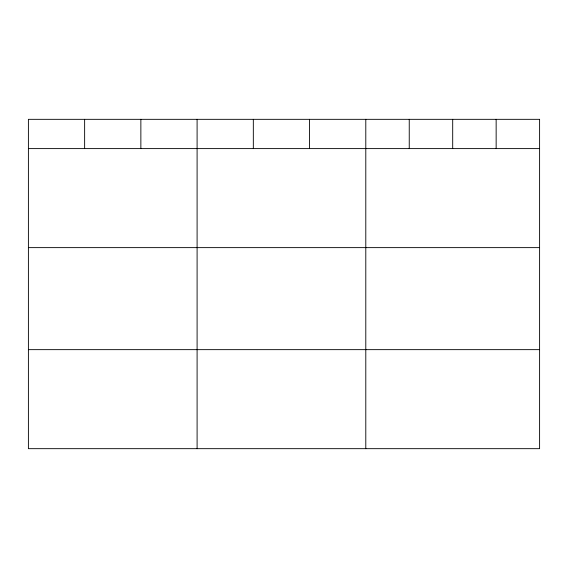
<?xml version="1.0" encoding="UTF-8"?>
<svg xmlns="http://www.w3.org/2000/svg" width="568" height="568" viewBox="0 0 568 568"><rect width="100%" height="100%" fill="white"/><g stroke="black" fill="none" stroke-linecap="round" stroke-linejoin="round"><path stroke-width="0.85" d="M28.4 148.603L539.6 148.603M28.4 247.627L539.6 247.627M28.4 349.647L539.6 349.647M496.148 119.33L496.148 148.603M452.696 119.33L452.696 148.603M409.244 119.33L409.244 148.603M365.792 119.33L365.792 448.67M309.56 119.33L309.56 148.603M253.328 119.33L253.328 148.603M197.096 119.33L197.096 448.67M140.864 119.33L140.864 148.603M84.632 119.33L84.632 148.603M539.6 119.33L28.4 119.33L28.4 448.67L539.6 448.67L539.6 119.33"/></g></svg>
